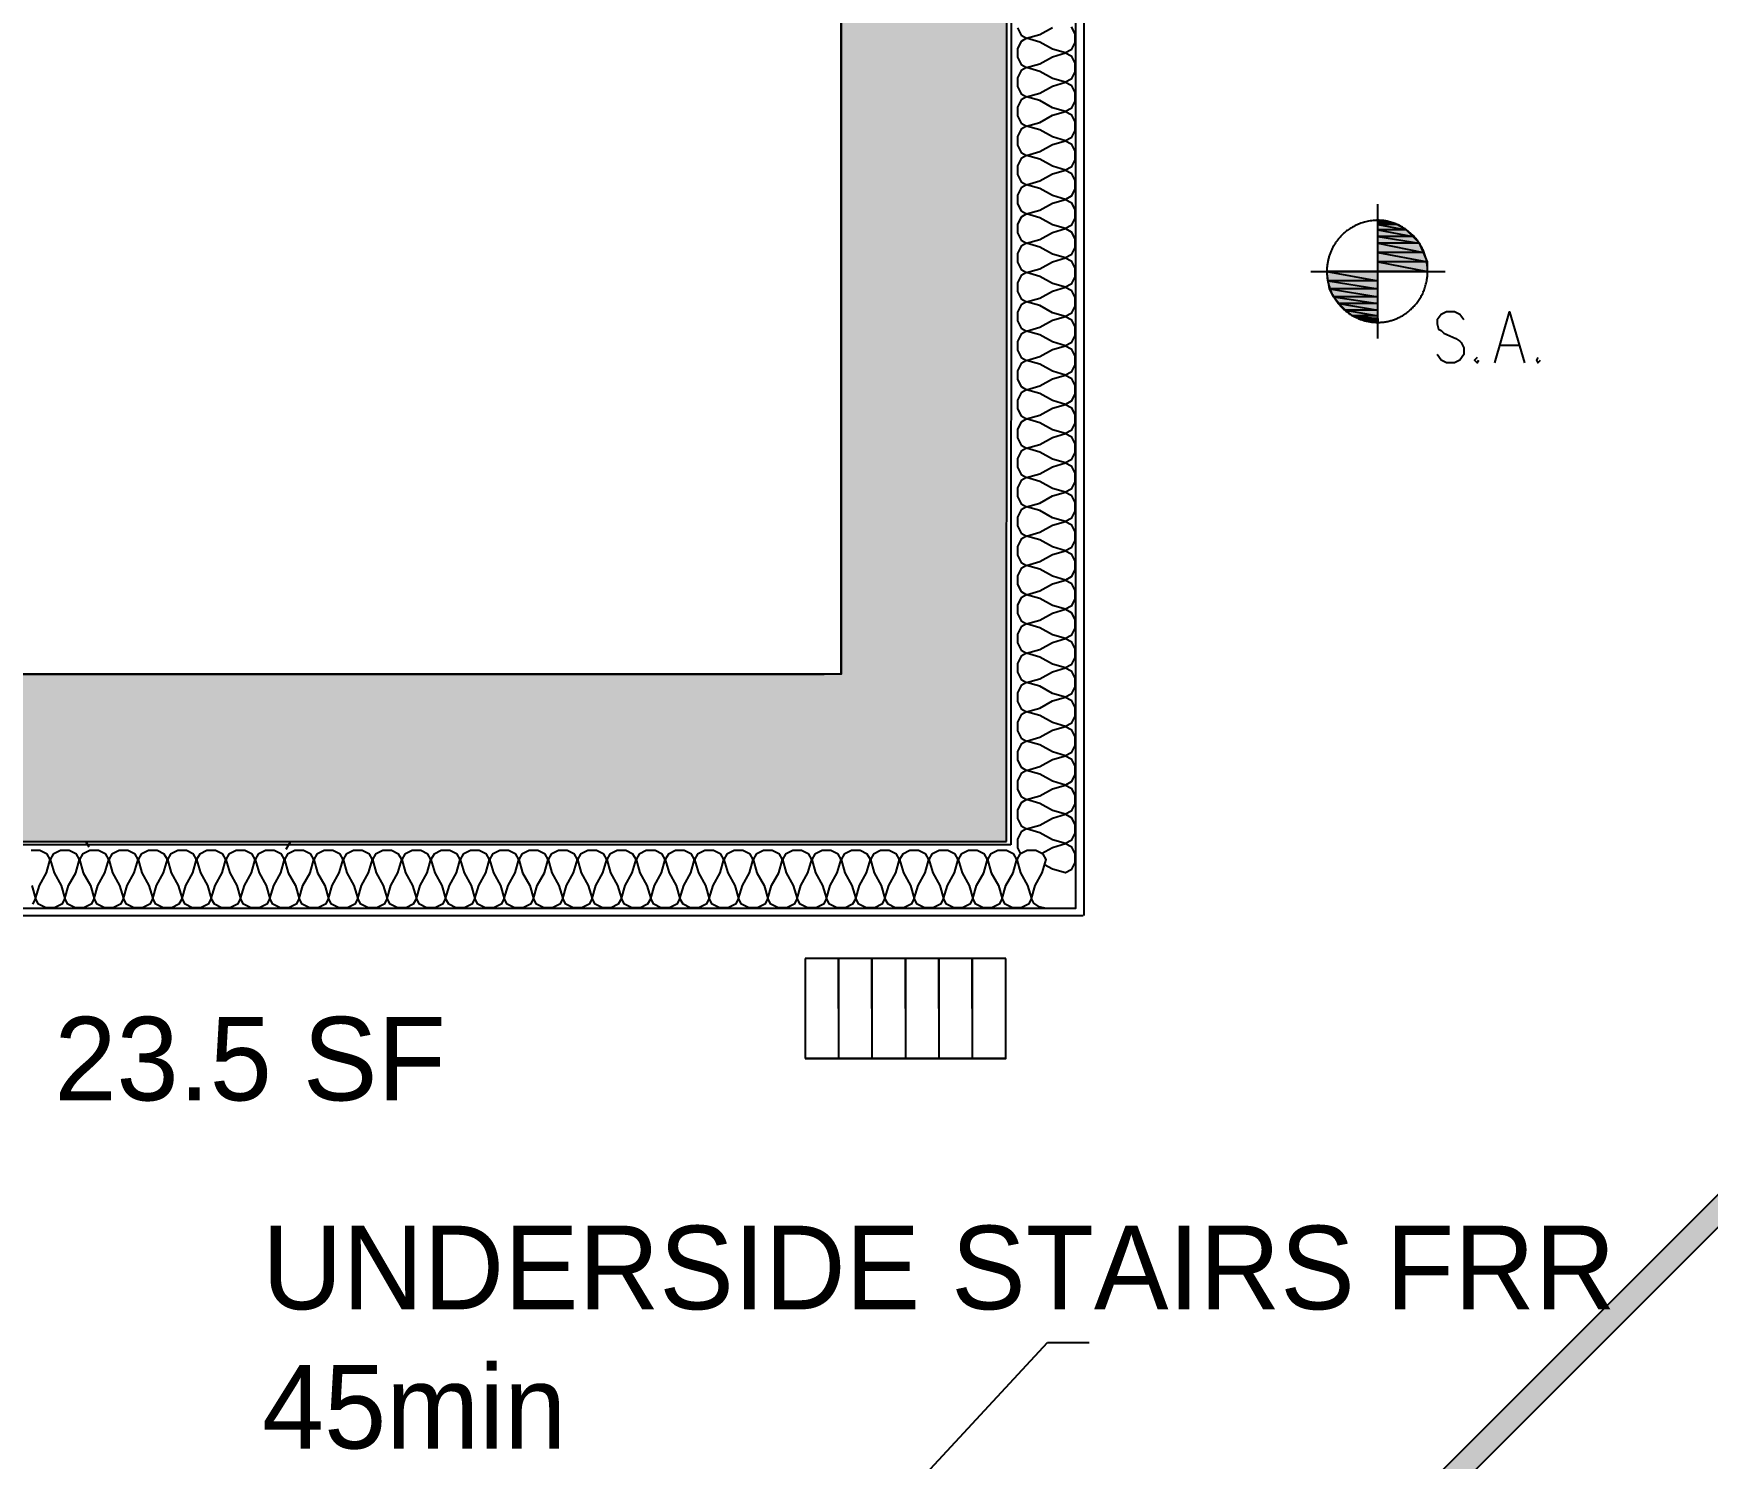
# Model space of a CAD drawing. Header units: inches. Extents: x 120 to 1121, y -124 to 610.
# Drawn here: x 377.3 to 477.5, y 256.1 to 341.4 of the extents above; entities that cross this region are included whole.
import ezdxf
from ezdxf import colors
from ezdxf.entities.mleader import LeaderData, LeaderLine
from ezdxf.math import Vec2, Vec3

# ---------------------------------------------------------------- set-up
doc = ezdxf.new("R2010")
doc.units = ezdxf.units.IN
doc.header["$LTSCALE"] = 0.5
doc.header["$MEASUREMENT"] = 0

msp = doc.modelspace()

# ---------------------------------------------------------------- hatches: boundary and pattern name
at = {"true_color": 0xf0f0f0}
h = msp.add_hatch(color=7, dxfattribs=at)
h.dxf.hatch_style = 1
h.paths.add_polyline_path([(435.60123, 399.26153), (425.64923, 399.26153), (425.64923, 303.00957), (186.05621, 303.00957), (186.05621, 522.32356), (425.64923, 522.32356), (425.64923, 399.26153), (435.60123, 399.26153), (435.66357, 522.32356), (441.17145, 522.32356), (441.17145, 532.3379), (176.04189, 532.3379), (176.04189, 303.00957), (145.92947, 303.00957), (145.92947, 194.85472), (304.47576, 194.85472), (304.47576, 154.79738), (452, 154.79738), (452, 164.81173), (314.49008, 164.81173), (314.49008, 201.86476), (314.49008, 205.11978), (238.63184, 205.11978), (238.63184, 292.99524), (435.54739, 292.99524)])
h.paths.add_polyline_path([(228.36679, 292.99524), (228.36679, 204.86908), (155.9438, 204.86908), (155.9438, 292.99524), (176.04189, 292.99524), (186.05621, 292.99524)], flags=16)
h = msp.add_hatch(color=7, dxfattribs=at)
h.dxf.hatch_style = 1
h.paths.add_polyline_path([(481.01446, 272.80775), (480.10461, 273.84525), (457.44475, 251.18539), (458.41842, 250.21171)])

# ---------------------------------------------------------------- linework, layer by layer
for p, q in [((425.64923, 303.00957), (425.64923, 522.32356)), ((435.91384, 522.32356), (435.79766, 292.79676)), ((440.17002, 365.90666), (440.17002, 288.56356)), ((187.80873, 303.00957), (424.64779, 303.00957)), ((238.63184, 292.99524), (435.54739, 292.99524)), ((435.79766, 292.79676), (238.88184, 292.79676)), ((380.65856, 292.64513), (380.45641, 292.99524)), ((392.69974, 292.99524), (392.41984, 292.51043)), ((435.5, 286), (423.5, 286)), ((423.5, 286), (423.5, 280)), ((435.5, 280), (435.5, 286))]:
    msp.add_line(p, q)
for points in [[(435.54739, 292.99524), (435.66357, 522.32356), (441.17145, 522.32356), (441.17145, 532.3379), (176.04189, 532.3379), (176.04189, 303.00957), (145.92947, 303.00957), (145.92947, 194.85472), (304.47576, 194.85472), (304.47576, 154.79738), (837.23848, 154.79738), (793.53377, 154.79738), (789.16966, 154.79738), (759.12666, 154.79738), (759.87772, 154.79738), (759.87772, 159.05348), (761.63024, 159.05348), (761.63024, 157.30096), (759.87772, 157.30096)], [(439.68417, 522.32431), (439.67002, 494.38868), (439.6693, 288.9895), (242.38686, 288.9895), (242.38686, 288.48878), (242.38686, 209.37553), (242.38686, 208.87481), (314.49008, 208.87481)], [(457.76841, 323.09522), (457.76841, 331.13522)], [(457.76841, 330.09001), (458.33121, 330.09001), (457.76841, 330.09001)], [(453.74841, 327.11522), (461.78841, 327.11522)], [(462.91401, 324.22081), (462.67281, 324.54241), (462.35121, 324.70321), (461.86881, 324.70321), (461.54721, 324.54241), (461.30601, 324.22081), (461.30601, 323.97961), (461.38641, 323.65801), (461.54721, 323.57761), (461.70801, 323.41681), (462.43161, 323.09521), (462.67281, 322.93441), (462.75321, 322.85401), (462.91401, 322.53241), (462.91401, 322.13041), (462.67281, 321.80881), (462.35121, 321.64801), (461.86881, 321.64801), (461.54721, 321.80881), (461.30601, 322.13041)], [(464.76324, 321.64801), (465.64764, 324.70321), (466.53205, 321.64801)], [(465.08484, 322.69321), (466.21044, 322.69321)], [(463.718, 321.96961), (463.55722, 321.8088), (463.718, 321.64801), (463.79841, 321.8088)], [(467.33603, 321.96961), (467.25562, 321.8088), (467.33603, 321.64801), (467.49681, 321.8088)], [(436.26876, 291.54966), (436.25454, 291.52832)], [(352.04384, 279.45664), (352.04384, 288.48878), (352.04384, 288.9895), (352.04384, 278.0813), (356.0496, 278.0813), (356.0496, 279.82628), (356.0496, 288.56356), (440.13859, 288.56356)], [(425.5, 283), (425.5, 286), (425.5, 280)], [(427.5, 283), (427.5, 286), (427.5, 280)], [(429.5, 283), (429.5, 286), (429.5, 280)], [(431.5, 283), (431.5, 286), (431.5, 280)], [(433.5, 283), (433.5, 286), (433.5, 280)], [(489.49064, 251.18539), (489.21648, 255.36821), (488.39869, 259.47947), (487.05128, 263.44881), (485.19729, 267.20832), (482.86845, 270.69367), (480.10461, 273.84525), (481.07828, 272.87157), (458.41842, 250.21171), (481.07828, 272.87157), (480.10461, 273.84525), (457.44475, 251.18539), (480.10461, 273.84525)]]:
    msp.add_lwpolyline(points)
for points in [[(186.05621, 303.00957), (186.05621, 522.32356), (425.64923, 522.32356), (425.64923, 303.00957)], [(458.33121, 330.09001), (457.76841, 330.09001), (458.89401, 329.9292)], [(457.76841, 330.09001), (458.89401, 329.9292), (457.76841, 329.9292)], [(458.89401, 329.9292), (457.76841, 329.9292), (459.45681, 329.60761)], [(457.76841, 329.9292), (459.45681, 329.60761), (457.76841, 329.60761)], [(459.45681, 329.60761), (457.76841, 329.60761), (459.85883, 329.2056)], [(457.76841, 329.60761), (459.85883, 329.2056), (457.76841, 329.2056)], [(459.85883, 329.2056), (457.76841, 329.2056), (460.26079, 328.80361)], [(457.76841, 329.2056), (460.26079, 328.80361), (457.76841, 328.80361)], [(460.26079, 328.80361), (457.76841, 328.80361), (460.50205, 328.24081)], [(457.76841, 328.80361), (460.50205, 328.24081), (457.76841, 328.24081)], [(460.50205, 328.24081), (457.76841, 328.24081), (460.74324, 327.67801)], [(457.76841, 328.24081), (460.74324, 327.67801), (457.76841, 327.67801)], [(460.74324, 327.67801), (457.76841, 327.67801), (460.74324, 327.11522)], [(457.76841, 327.67801), (460.74324, 327.11522), (457.76841, 327.11522)], [(457.76841, 327.11522), (454.71324, 327.11522), (457.76841, 326.5524)], [(454.71324, 327.11522), (457.76841, 326.5524), (454.79359, 326.5524)], [(457.76841, 326.5524), (454.79359, 326.5524), (457.76841, 326.07001)], [(454.79359, 326.5524), (457.76841, 326.07001), (454.87401, 326.07001)], [(457.76841, 326.07001), (454.87401, 326.07001), (457.76841, 325.58761)], [(454.87401, 326.07001), (457.76841, 325.58761), (455.1152, 325.58761)], [(457.76841, 325.58761), (455.1152, 325.58761), (457.76841, 325.1856)], [(455.1152, 325.58761), (457.76841, 325.1856), (455.43681, 325.1856)], [(457.76841, 325.1856), (455.43681, 325.1856), (457.76841, 324.78361)], [(455.43681, 325.1856), (457.76841, 324.78361), (455.83883, 324.78361)], [(457.76841, 324.78361), (455.83883, 324.78361), (457.76841, 324.46202)], [(455.83883, 324.78361), (457.76841, 324.46202), (456.24079, 324.46202)], [(457.76841, 324.46202), (456.24079, 324.46202), (457.76841, 324.30121)], [(456.24079, 324.46202), (457.76841, 324.30121), (456.72324, 324.30121)], [(456.72324, 324.30121), (457.20562, 324.14041), (457.76841, 324.14041)], [(456.72324, 324.30121), (457.76841, 324.30121), (457.76841, 324.14041)], [(457.20562, 324.14041), (457.76841, 324.14041), (457.76841, 324.06001)], [(423.5, 280), (435.5, 280), (435.5, 280), (423.5, 280)]]:
    msp.add_lwpolyline(points, close=True)
at = {"color": 254, "true_color": 0xdcdcdc}
for points in [[(439.40973, 341.75805), (439.63499, 341.32343), (439.63499, 340.80469), (439.40973, 340.37006), (439.08512, 340.1878), (438.30091, 340.41499), (437.53266, 340.83689), (436.74844, 341.06406), (436.42386, 340.8818), (436.1986, 340.44717), (436.1986, 339.92843), (436.42386, 339.49381), (436.74844, 339.31155), (437.53266, 339.53872), (438.30091, 339.96062), (439.08512, 340.1878), (439.40973, 340.00555), (439.63499, 339.57093), (439.63499, 339.05218), (439.40973, 338.61756), (439.08512, 338.43529), (438.30091, 338.66247), (437.53266, 339.08437), (436.74844, 339.31155), (436.42386, 339.12929), (436.1986, 338.69466), (436.1986, 338.17592), (436.42386, 337.74131), (436.74844, 337.55904), (437.53266, 337.78621), (438.30091, 338.20812), (439.08512, 338.43529), (439.40973, 338.25304), (439.63499, 337.81841), (439.63499, 337.29967), (439.40973, 336.86504), (439.08512, 336.68278), (438.30091, 336.90997), (437.53266, 337.33187), (436.74844, 337.55904), (436.42386, 337.37677), (436.1986, 336.94215), (436.1986, 336.42341), (436.42386, 335.9888), (436.74844, 335.80653), (437.53266, 336.03371), (438.30091, 336.45561), (439.08512, 336.68278), (439.40973, 336.50053), (439.63499, 336.0659), (439.63499, 335.54716), (439.40973, 335.11253), (439.08512, 334.93027), (438.30091, 335.15746), (437.53266, 335.57936), (436.74844, 335.80653), (436.42386, 335.62427), (436.1986, 335.18965), (436.1986, 334.6709), (436.42386, 334.23629), (436.74844, 334.05403), (437.53266, 334.28119), (438.30091, 334.70309), (439.08512, 334.93027), (439.40973, 334.74802), (439.63499, 334.3134), (439.63499, 333.79465), (439.40973, 333.36003), (439.08512, 333.17776), (438.30091, 333.40495), (437.53266, 333.82685), (436.74844, 334.05403), (436.42386, 333.87176), (436.1986, 333.43713), (436.1986, 332.91839), (436.42386, 332.48378), (436.74844, 332.30151), (437.53266, 332.52869), (438.30091, 332.95059), (439.08512, 333.17776), (439.40973, 332.99551), (439.63499, 332.56089), (439.63499, 332.04214), (439.40973, 331.60752), (439.08512, 331.42525), (438.30091, 331.65244), (437.53266, 332.07434), (436.74844, 332.30151), (436.42386, 332.11925), (436.1986, 331.68462), (436.1986, 331.16589), (436.42386, 330.73127), (436.74844, 330.54901), (437.53266, 330.77618), (438.30091, 331.19808), (439.08512, 331.42525), (439.40973, 331.24301), (439.63499, 330.80837), (439.63499, 330.28964), (439.40973, 329.85501), (439.08512, 329.67275), (438.30091, 329.89993), (437.53266, 330.32183), (436.74844, 330.54901), (436.42386, 330.36674), (436.1986, 329.93212), (436.1986, 329.41339), (436.42386, 328.97876), (436.74844, 328.7965), (437.53266, 329.02367), (438.30091, 329.44557), (439.08512, 329.67275), (439.40973, 329.49049), (439.63499, 329.05587), (439.63499, 328.53712), (439.40973, 328.1025), (439.08512, 327.92023), (438.30091, 328.14742), (437.53266, 328.56933), (436.74844, 328.7965), (436.42386, 328.61423), (436.1986, 328.17961), (436.1986, 327.66087), (436.42386, 327.22625), (436.74844, 327.04398), (437.53266, 327.27116), (438.30091, 327.69306), (439.08512, 327.92023), (439.40973, 327.73798), (439.63499, 327.30336), (439.63499, 326.78461), (439.40973, 326.34999), (439.08512, 326.16773), (438.30091, 326.39491), (437.53266, 326.81681), (436.74844, 327.04398), (436.42386, 326.86173), (436.1986, 326.42709), (436.1986, 325.90837), (436.42386, 325.47374), (436.74844, 325.29148), (437.53266, 325.51865), (438.30091, 325.94055), (439.08512, 326.16773), (439.40973, 325.98548), (439.63499, 325.55085), (439.63499, 325.03211), (439.40973, 324.59748), (439.08512, 324.41522), (438.30091, 324.6424), (437.53266, 325.0643), (436.74844, 325.29148), (436.42386, 325.10921), (436.1986, 324.67459), (436.1986, 324.15586), (436.42386, 323.72124), (436.74844, 323.53897), (437.53266, 323.76614), (438.30091, 324.18805), (439.08512, 324.41522), (439.40973, 324.23296), (439.63499, 323.79834), (439.63499, 323.27959), (439.40973, 322.84497), (439.08512, 322.66272), (438.30091, 322.88989), (437.53266, 323.3118), (436.74844, 323.53897), (436.42386, 323.3567), (436.1986, 322.92208), (436.1986, 322.40335), (436.42386, 321.96872), (436.74844, 321.78645), (437.53266, 322.01363), (438.30091, 322.43553), (439.08512, 322.66272), (439.40973, 322.48045), (439.63499, 322.04583), (439.63499, 321.52709), (439.40973, 321.09246), (439.08512, 320.91021), (438.30091, 321.13739), (437.53266, 321.55929), (436.74844, 321.78645), (436.42386, 321.6042), (436.1986, 321.16957), (436.1986, 320.65084), (436.42386, 320.21621), (436.74844, 320.03395), (437.53266, 320.26112), (438.30091, 320.68302), (439.08512, 320.91021), (439.40973, 320.72795), (439.63499, 320.29333), (439.63499, 319.77458), (439.40973, 319.33996), (439.08512, 319.1577), (438.30091, 319.38487), (437.53266, 319.80677), (436.74844, 320.03395), (436.42386, 319.85168), (436.1986, 319.41706), (436.1986, 318.89833), (436.42386, 318.46371), (436.74844, 318.28144), (437.53266, 318.50861), (438.30091, 318.93052), (439.08512, 319.1577), (439.40973, 318.97544), (439.63499, 318.54081), (439.63499, 318.02207), (439.40973, 317.58744), (439.08512, 317.40519), (438.30091, 317.63237), (437.53266, 318.05427), (436.74844, 318.28144), (436.42386, 318.09917), (436.1986, 317.66455), (436.1986, 317.14582), (436.42386, 316.71119), (436.74844, 316.52893), (437.53266, 316.75611), (438.30091, 317.17801), (439.08512, 317.40519), (439.40973, 317.22293), (439.63499, 316.7883), (439.63499, 316.26956), (439.40973, 315.83493), (439.08512, 315.65269), (438.30091, 315.87986), (437.53266, 316.30176), (436.74844, 316.52893), (436.42386, 316.34667), (436.1986, 315.91205), (436.1986, 315.39331), (436.42386, 314.95869), (436.74844, 314.77642), (437.53266, 315.00359), (438.30091, 315.42549), (439.08512, 315.65269), (439.40973, 315.47042), (439.63499, 315.0358), (439.63499, 314.51705), (439.40973, 314.08243), (439.08512, 313.90017), (438.30091, 314.12734), (437.53266, 314.54925), (436.74844, 314.77642), (436.42386, 314.59416), (436.1986, 314.15953), (436.1986, 313.6408), (436.42386, 313.20618), (436.74844, 313.02391), (437.53266, 313.25109), (438.30091, 313.67299), (439.08512, 313.90017), (439.40973, 313.71791), (439.63499, 313.28328), (439.63499, 312.76454), (439.40973, 312.32991), (439.08512, 312.14766), (438.30091, 312.37484), (437.53266, 312.79674), (436.74844, 313.02391), (436.42386, 312.84165), (436.1986, 312.40704), (436.1986, 311.88829), (436.42386, 311.45367), (436.74844, 311.27141), (437.53266, 311.49858), (438.30091, 311.92048), (439.08512, 312.14766), (439.40973, 311.9654), (439.63499, 311.53077), (439.63499, 311.01203), (439.40973, 310.57741), (439.08512, 310.39516), (438.30091, 310.62233), (437.53266, 311.04423), (436.74844, 311.27141), (436.42386, 311.08914), (436.1986, 310.65453), (436.1986, 310.13579), (436.42386, 309.70116), (436.74844, 309.51889), (437.53266, 309.74606), (438.30091, 310.16797), (439.08512, 310.39516), (439.40973, 310.21289), (439.63499, 309.77827), (439.63499, 309.25952), (439.40973, 308.8249), (439.08512, 308.64265), (438.30091, 308.86982), (437.53266, 309.29173), (436.74844, 309.51889), (436.42386, 309.33663), (436.1986, 308.90202), (436.1986, 308.38327), (436.42386, 307.94865), (436.74844, 307.76638), (437.53266, 307.99356), (438.30091, 308.41546), (439.08512, 308.64265), (439.40973, 308.46038), (439.63499, 308.02576), (439.63499, 307.50701), (439.40973, 307.07239), (439.08512, 306.89013), (438.30091, 307.11731), (437.53266, 307.53921), (436.74844, 307.76638), (436.42386, 307.58412), (436.1986, 307.14951), (436.1986, 306.63077), (436.42386, 306.19614), (436.74844, 306.01388), (437.53266, 306.24105), (438.30091, 306.66295), (439.08512, 306.89013), (439.40973, 306.70788), (439.63499, 306.27325), (439.63499, 305.75451), (439.40973, 305.31988), (439.08512, 305.13763), (438.30091, 305.3648), (437.53266, 305.7867), (436.74844, 306.01388), (436.42386, 305.83161), (436.1986, 305.397), (436.1986, 304.87826), (436.42386, 304.44363), (436.74844, 304.26137), (437.53266, 304.48854), (438.30091, 304.91045), (439.08512, 305.13763), (439.40973, 304.95536), (439.63499, 304.52074), (439.63499, 304.00199), (439.40973, 303.56737), (439.08512, 303.38512), (438.30091, 303.61229), (437.53266, 304.0342), (436.74844, 304.26137), (436.42386, 304.0791), (436.1986, 303.64449), (436.1986, 303.12574), (436.42386, 302.69112), (436.74844, 302.50885), (437.53266, 302.73603), (438.30091, 303.15793), (439.08512, 303.38512), (439.40973, 303.20285), (439.63499, 302.76823), (439.63499, 302.24949), (439.40973, 301.81486), (439.08512, 301.63261), (438.30091, 301.85978), (437.53266, 302.28168), (436.74844, 302.50885), (436.42386, 302.3266), (436.1986, 301.89198), (436.1986, 301.37324), (436.42386, 300.93861), (436.74844, 300.75635), (437.53266, 300.98352), (438.30091, 301.40542), (439.08512, 301.63261), (439.40973, 301.45035), (439.63499, 301.01572), (439.63499, 300.49698), (439.40973, 300.06235), (439.08512, 299.8801), (438.30091, 300.10727), (437.53266, 300.52917), (436.74844, 300.75635), (436.42386, 300.57408), (436.1986, 300.13948), (436.1986, 299.62073), (436.42386, 299.18611), (436.74844, 299.00384), (437.53266, 299.23102), (438.30091, 299.65292), (439.08512, 299.8801), (439.40973, 299.69783), (439.63499, 299.26321), (439.63499, 298.74446), (439.40973, 298.30984), (439.08512, 298.12759), (438.30091, 298.35477), (437.53266, 298.77667), (436.74844, 299.00384), (436.42386, 298.82157), (436.1986, 298.38696), (436.1986, 297.86821), (436.42386, 297.43359), (436.74844, 297.25133), (437.53266, 297.47852), (438.30091, 297.9004), (439.08512, 298.12759), (439.40973, 297.94533), (439.63499, 297.5107), (439.63499, 296.99196), (439.40973, 296.55733), (439.08512, 296.37509), (438.30091, 296.60226), (437.53266, 297.02416), (436.74844, 297.25133), (436.42386, 297.06907), (436.1986, 296.63445), (436.1986, 296.11571), (436.42386, 295.68109), (436.74844, 295.49882), (437.53266, 295.72601), (438.30091, 296.14789), (439.08512, 296.37509), (439.40973, 296.19282), (439.63499, 295.7582), (439.63499, 295.23945), (439.40973, 294.80483), (439.08512, 294.62257), (438.30091, 294.84974), (437.53266, 295.27165), (436.74844, 295.49882), (436.42386, 295.31657), (436.1986, 294.88195), (436.1986, 294.3632), (436.42386, 293.92858), (436.74844, 293.74631), (437.53266, 293.97349), (438.30091, 294.39539), (439.08512, 294.62257), (439.40973, 294.44031), (439.63499, 294.00568), (439.63499, 293.48694), (439.40973, 293.05231), (439.08512, 292.87006), (438.30091, 293.09724), (437.53266, 293.51914), (436.74844, 293.74631), (436.42386, 293.56405), (436.1986, 293.12943), (436.1986, 292.61069), (436.38344, 292.25406)], [(436.1986, 341.68093), (436.42386, 341.24632), (436.74844, 341.06406), (437.53266, 341.29124), (438.30091, 341.71314)], [(437.64375, 292.28199), (438.30091, 292.64288), (439.08512, 292.87006), (439.40973, 292.6878), (439.63499, 292.25317), (439.63499, 291.73443), (439.40973, 291.29981), (439.08512, 291.11756), (438.30091, 291.34473), (437.82815, 291.60436)], [(437.9168, 288.9895), (437.50602, 289.07975), (437.17592, 289.29983), (437.04053, 289.57368), (437.26772, 290.35789), (437.6896, 291.12613), (437.9168, 291.91035), (437.73453, 292.23494), (437.29991, 292.46021), (436.78116, 292.46021), (436.34655, 292.23494), (436.16428, 291.91035), (436.39145, 291.12613), (436.81336, 290.35789), (437.04053, 289.57368), (436.85828, 289.24908), (436.42366, 289.02381), (435.90491, 289.02381), (435.47029, 289.24908), (435.28802, 289.57368), (435.5152, 290.35789), (435.93711, 291.12613), (436.16428, 291.91035), (435.98202, 292.23494), (435.54739, 292.46021), (435.02865, 292.46021), (434.59404, 292.23494), (434.41177, 291.91035), (434.63895, 291.12613), (435.06085, 290.35789), (435.28802, 289.57368), (435.10577, 289.24908), (434.67114, 289.02381), (434.1524, 289.02381), (433.71777, 289.24908), (433.53552, 289.57368), (433.7627, 290.35789), (434.1846, 291.12613), (434.41177, 291.91035), (434.22951, 292.23494), (433.79488, 292.46021), (433.27614, 292.46021), (432.84153, 292.23494), (432.65927, 291.91035), (432.88644, 291.12613), (433.30834, 290.35789), (433.53552, 289.57368), (433.35326, 289.24908), (432.91864, 289.02381), (432.39989, 289.02381), (431.96527, 289.24908), (431.783, 289.57368), (432.01019, 290.35789), (432.43209, 291.12613), (432.65927, 291.91035), (432.477, 292.23494), (432.04238, 292.46021), (431.52363, 292.46021), (431.08902, 292.23494), (430.90676, 291.91035), (431.13392, 291.12613), (431.55583, 290.35789), (431.783, 289.57368), (431.60075, 289.24908), (431.16613, 289.02381), (430.64738, 289.02381), (430.21276, 289.24908), (430.03049, 289.57368), (430.25768, 290.35789), (430.67959, 291.12613), (430.90676, 291.91035), (430.72449, 292.23494), (430.28987, 292.46021), (429.77112, 292.46021), (429.33651, 292.23494), (429.15424, 291.91035), (429.38142, 291.12613), (429.80332, 290.35789), (430.03049, 289.57368), (429.84824, 289.24908), (429.41362, 289.02381), (428.89488, 289.02381), (428.46025, 289.24908), (428.27799, 289.57368), (428.50517, 290.35789), (428.92707, 291.12613), (429.15424, 291.91035), (428.97198, 292.23494), (428.53736, 292.46021), (428.01861, 292.46021), (427.584, 292.23494), (427.40174, 291.91035), (427.62891, 291.12613), (428.05081, 290.35789), (428.27799, 289.57368), (428.09574, 289.24908), (427.66111, 289.02381), (427.14237, 289.02381), (426.70774, 289.24908), (426.52548, 289.57368), (426.75266, 290.35789), (427.17456, 291.12613), (427.40174, 291.91035), (427.21947, 292.23494), (426.78485, 292.46021), (426.2661, 292.46021), (425.83149, 292.23494), (425.64923, 291.91035), (425.8764, 291.12613), (426.29831, 290.35789), (426.52548, 289.57368), (426.34322, 289.24908), (425.9086, 289.02381), (425.38985, 289.02381), (424.95523, 289.24908), (424.77296, 289.57368), (425.00016, 290.35789), (425.42206, 291.12613), (425.64923, 291.91035), (425.46696, 292.23494), (425.03234, 292.46021), (424.5136, 292.46021), (424.07898, 292.23494), (423.89672, 291.91035), (424.12389, 291.12613), (424.54579, 290.35789), (424.77296, 289.57368), (424.59072, 289.24908), (424.15609, 289.02381), (423.63735, 289.02381), (423.20272, 289.24908), (423.02046, 289.57368), (423.24764, 290.35789), (423.66954, 291.12613), (423.89672, 291.91035), (423.71446, 292.23494), (423.27983, 292.46021), (422.7611, 292.46021), (422.32648, 292.23494), (422.14421, 291.91035), (422.37138, 291.12613), (422.79328, 290.35789), (423.02046, 289.57368), (422.83821, 289.24908), (422.40358, 289.02381), (421.88484, 289.02381), (421.45021, 289.24908), (421.26795, 289.57368), (421.49513, 290.35789), (421.91704, 291.12613), (422.14421, 291.91035), (421.96194, 292.23494), (421.52732, 292.46021), (421.00859, 292.46021), (420.57397, 292.23494), (420.3917, 291.91035), (420.61888, 291.12613), (421.04078, 290.35789), (421.26795, 289.57368), (421.08569, 289.24908), (420.65107, 289.02381), (420.13232, 289.02381), (419.6977, 289.24908), (419.51545, 289.57368), (419.74263, 290.35789), (420.16453, 291.12613), (420.3917, 291.91035), (420.20944, 292.23494), (419.77481, 292.46021), (419.25608, 292.46021), (418.82145, 292.23494), (418.6392, 291.91035), (418.86636, 291.12613), (419.28826, 290.35789), (419.51545, 289.57368), (419.33319, 289.24908), (418.89856, 289.02381), (418.37982, 289.02381), (417.9452, 289.24908), (417.76295, 289.57368), (417.99012, 290.35789), (418.41202, 291.12613), (418.6392, 291.91035), (418.45693, 292.23494), (418.02231, 292.46021), (417.50357, 292.46021), (417.06895, 292.23494), (416.88668, 291.91035), (417.11385, 291.12613), (417.53576, 290.35789), (417.76295, 289.57368), (417.58068, 289.24908), (417.14606, 289.02381), (416.62731, 289.02381), (416.19269, 289.24908), (416.01043, 289.57368), (416.2376, 290.35789), (416.65951, 291.12613), (416.88668, 291.91035), (416.70441, 292.23494), (416.26979, 292.46021), (415.75106, 292.46021), (415.31644, 292.23494), (415.13417, 291.91035), (415.36135, 291.12613), (415.78325, 290.35789), (416.01043, 289.57368), (415.82817, 289.24908), (415.39354, 289.02381), (414.8748, 289.02381), (414.44017, 289.24908), (414.25792, 289.57368), (414.4851, 290.35789), (414.907, 291.12613), (415.13417, 291.91035), (414.95191, 292.23494), (414.51728, 292.46021), (413.99856, 292.46021), (413.56392, 292.23494), (413.38167, 291.91035), (413.60884, 291.12613), (414.03074, 290.35789), (414.25792, 289.57368), (414.07566, 289.24908), (413.64104, 289.02381), (413.12229, 289.02381), (412.68767, 289.24908), (412.50542, 289.57368), (412.73259, 290.35789), (413.15449, 291.12613), (413.38167, 291.91035), (413.1994, 292.23494), (412.76479, 292.46021), (412.24604, 292.46021), (411.81142, 292.23494), (411.62915, 291.91035), (411.85632, 291.12613), (412.27823, 290.35789), (412.50542, 289.57368), (412.32315, 289.24908), (411.88853, 289.02381), (411.36978, 289.02381), (410.93516, 289.24908), (410.7529, 289.57368), (410.98008, 290.35789), (411.40198, 291.12613), (411.62915, 291.91035), (411.44689, 292.23494), (411.01228, 292.46021), (410.49353, 292.46021), (410.05891, 292.23494), (409.87664, 291.91035), (410.10382, 291.12613), (410.52572, 290.35789), (410.7529, 289.57368), (410.57064, 289.24908), (410.13601, 289.02381), (409.61728, 289.02381), (409.18264, 289.24908), (409.0004, 289.57368), (409.22757, 290.35789), (409.64947, 291.12613), (409.87664, 291.91035), (409.69438, 292.23494), (409.25977, 292.46021), (408.74103, 292.46021), (408.3064, 292.23494), (408.12414, 291.91035), (408.35131, 291.12613), (408.77321, 290.35789), (409.0004, 289.57368), (408.81813, 289.24908), (408.38351, 289.02381), (407.86476, 289.02381), (407.43014, 289.24908), (407.24789, 289.57368), (407.47506, 290.35789), (407.89696, 291.12613), (408.12414, 291.91035), (407.94187, 292.23494), (407.50726, 292.46021), (406.98852, 292.46021), (406.55389, 292.23494), (406.37163, 291.91035), (406.5988, 291.12613), (407.0207, 290.35789), (407.24789, 289.57368), (407.06562, 289.24908), (406.631, 289.02381), (406.11225, 289.02381), (405.67763, 289.24908), (405.49538, 289.57368), (405.72256, 290.35789), (406.14446, 291.12613), (406.37163, 291.91035), (406.18936, 292.23494), (405.75475, 292.46021), (405.236, 292.46021), (404.80138, 292.23494), (404.61912, 291.91035), (404.84629, 291.12613), (405.26819, 290.35789), (405.49538, 289.57368), (405.31312, 289.24908), (404.87849, 289.02381), (404.35975, 289.02381), (403.92512, 289.24908), (403.74287, 289.57368), (403.97004, 290.35789), (404.39194, 291.12613), (404.61912, 291.91035), (404.43685, 292.23494), (404.00224, 292.46021), (403.4835, 292.46021), (403.04888, 292.23494), (402.86661, 291.91035), (403.09378, 291.12613), (403.51568, 290.35789), (403.74287, 289.57368), (403.56061, 289.24908), (403.12598, 289.02381), (402.60724, 289.02381), (402.17261, 289.24908), (401.99036, 289.57368), (402.21753, 290.35789), (402.63944, 291.12613), (402.86661, 291.91035), (402.68434, 292.23494), (402.24973, 292.46021), (401.73099, 292.46021), (401.29636, 292.23494), (401.1141, 291.91035), (401.34128, 291.12613), (401.76318, 290.35789), (401.99036, 289.57368), (401.80809, 289.24908), (401.37347, 289.02381), (400.85472, 289.02381), (400.4201, 289.24908), (400.23785, 289.57368), (400.46503, 290.35789), (400.88693, 291.12613), (401.1141, 291.91035), (400.93184, 292.23494), (400.49722, 292.46021), (399.97848, 292.46021), (399.54385, 292.23494), (399.36159, 291.91035), (399.58878, 291.12613), (400.01066, 290.35789), (400.23785, 289.57368), (400.05559, 289.24908), (399.62096, 289.02381), (399.10222, 289.02381), (398.6676, 289.24908), (398.48534, 289.57368), (398.71251, 290.35789), (399.13441, 291.12613), (399.36159, 291.91035), (399.17933, 292.23494), (398.74472, 292.46021), (398.22597, 292.46021), (397.79135, 292.23494), (397.60908, 291.91035), (397.83627, 291.12613), (398.25816, 290.35789), (398.48534, 289.57368), (398.30308, 289.24908), (397.86845, 289.02381), (397.34971, 289.02381), (396.91508, 289.24908), (396.73283, 289.57368), (396.96, 290.35789), (397.38191, 291.12613), (397.60908, 291.91035), (397.42683, 292.23494), (396.99221, 292.46021), (396.47346, 292.46021), (396.03882, 292.23494), (395.85658, 291.91035), (396.08375, 291.12613), (396.50565, 290.35789), (396.73283, 289.57368), (396.55056, 289.24908), (396.11594, 289.02381), (395.5972, 289.02381), (395.16257, 289.24908), (394.98031, 289.57368), (395.2075, 290.35789), (395.6294, 291.12613), (395.85658, 291.91035), (395.67432, 292.23494), (395.23969, 292.46021), (394.72096, 292.46021), (394.28632, 292.23494), (394.10407, 291.91035), (394.33125, 291.12613), (394.75315, 290.35789), (394.98031, 289.57368), (394.79805, 289.24908), (394.36342, 289.02381), (393.84471, 289.02381), (393.41008, 289.24908), (393.22782, 289.57368), (393.45497, 290.35789), (393.87688, 291.12613), (394.10407, 291.91035), (393.9218, 292.23494), (393.48717, 292.46021), (392.96843, 292.46021), (392.5338, 292.23494), (392.35157, 291.91035), (392.57872, 291.12613), (393.00063, 290.35789), (393.22782, 289.57368), (393.04555, 289.24908), (392.61093, 289.02381), (392.09218, 289.02381), (391.65756, 289.24908), (391.47529, 289.57368), (391.70248, 290.35789), (392.12438, 291.12613), (392.35157, 291.91035), (392.1693, 292.23494), (391.73468, 292.46021), (391.21593, 292.46021), (390.78131, 292.23494), (390.59904, 291.91035), (390.82623, 291.12613), (391.24813, 290.35789), (391.47529, 289.57368), (391.29303, 289.24908), (390.85843, 289.02381), (390.33968, 289.02381), (389.90506, 289.24908), (389.7228, 289.57368), (389.94995, 290.35789), (390.37185, 291.12613), (390.59904, 291.91035), (390.41678, 292.23494), (389.98216, 292.46021), (389.46341, 292.46021), (389.02879, 292.23494), (388.84655, 291.91035), (389.07371, 291.12613), (389.49561, 290.35789), (389.7228, 289.57368), (389.54053, 289.24908), (389.10591, 289.02381), (388.58716, 289.02381), (388.15254, 289.24908), (387.97027, 289.57368), (388.19746, 290.35789), (388.61936, 291.12613), (388.84655, 291.91035), (388.66428, 292.23494), (388.22966, 292.46021), (387.71091, 292.46021), (387.27629, 292.23494), (387.09402, 291.91035), (387.32121, 291.12613), (387.74312, 290.35789), (387.97027, 289.57368), (387.788, 289.24908), (387.35341, 289.02381), (386.83466, 289.02381), (386.40004, 289.24908), (386.21777, 289.57368), (386.44494, 290.35789), (386.86684, 291.12613), (387.09402, 291.91035), (386.91176, 292.23494), (386.47713, 292.46021), (385.9584, 292.46021), (385.52376, 292.23494), (385.34153, 291.91035), (385.56869, 291.12613), (385.99059, 290.35789), (386.21777, 289.57368), (386.03552, 289.24908), (385.60088, 289.02381), (385.08215, 289.02381), (384.64752, 289.24908), (384.46526, 289.57368), (384.69244, 290.35789), (385.11434, 291.12613), (385.34153, 291.91035), (385.15927, 292.23494), (384.72464, 292.46021), (384.2059, 292.46021), (383.77128, 292.23494), (383.58901, 291.91035), (383.81619, 291.12613), (384.23809, 290.35789), (384.46526, 289.57368), (384.28299, 289.24908), (383.8484, 289.02381), (383.32965, 289.02381), (382.89503, 289.24908), (382.71276, 289.57368), (382.93992, 290.35789), (383.36182, 291.12613), (383.58901, 291.91035), (383.40674, 292.23494), (382.97212, 292.46021), (382.45337, 292.46021), (382.01875, 292.23494), (381.83651, 291.91035), (382.06367, 291.12613), (382.48557, 290.35789), (382.71276, 289.57368), (382.53049, 289.24908), (382.09587, 289.02381), (381.57712, 289.02381), (381.1425, 289.24908), (380.96024, 289.57368), (381.18743, 290.35789), (381.60933, 291.12613), (381.83651, 291.91035), (381.65424, 292.23494), (381.21962, 292.46021), (380.70088, 292.46021), (380.26625, 292.23494), (380.08399, 291.91035), (380.31118, 291.12613), (380.73308, 290.35789), (380.96024, 289.57368), (380.77797, 289.24908), (380.34337, 289.02381), (379.82463, 289.02381), (379.39, 289.24908), (379.20774, 289.57368), (379.43493, 290.35789), (379.8568, 291.12613), (380.08399, 291.91035), (379.90172, 292.23494), (379.4671, 292.46021), (378.94835, 292.46021), (378.51373, 292.23494), (378.33149, 291.91035), (378.55865, 291.12613), (378.98056, 290.35789), (379.20774, 289.57368), (379.02548, 289.24908), (378.59085, 289.02381), (378.07211, 289.02381), (377.63748, 289.24908), (377.45522, 289.57368), (377.6824, 290.35789), (378.10431, 291.12613), (378.33149, 291.91035), (378.14923, 292.23494), (377.7146, 292.46021), (377.19586, 292.46021)], [(377.22806, 290.35789), (377.45522, 289.57368), (377.27296, 289.24908)]]:
    msp.add_lwpolyline(points, dxfattribs=at)
msp.add_rational_spline([(457.76844, 324.06002), (459.37644, 324.06002), (460.74324, 325.42682), (460.74324, 327.11522), (460.74324, 328.80362), (459.37644, 330.17042), (457.76844, 330.17042), (456.6503, 330.17091), (455.68181, 329.61213), (455.1226, 328.64389), (454.56339, 327.67564), (454.56339, 326.55751), (455.1226, 325.58926), (455.68181, 324.62101), (456.6503, 324.06223), (457.76844, 324.06273)], [1, 1, 1, 1, 1, 1, 1, 0.910634261209, 0.910634261209, 1, 0.910634261209, 0.910634261209, 1, 0.910634261209, 0.910634261209, 1], degree=3, knots=[0, 0, 0, 0, 1, 1, 1, 2, 2, 2, 3.047493561, 3.047493561, 3.047493561, 4.094987122, 4.094987122, 4.094987122, 5.142480683, 5.142480683, 5.142480683, 5.142480683])
at = {"transparency": 33554559}
for points in [[(458.33121, 330.09001), (457.76841, 330.09001), (458.89401, 329.9292)], [(457.76841, 330.09001), (458.89401, 329.9292), (457.76841, 329.9292)], [(458.89401, 329.9292), (457.76841, 329.9292), (459.45681, 329.60761)], [(457.76841, 329.9292), (459.45681, 329.60761), (457.76841, 329.60761)], [(459.45681, 329.60761), (457.76841, 329.60761), (459.85883, 329.2056)], [(457.76841, 329.60761), (459.85883, 329.2056), (457.76841, 329.2056)], [(459.85883, 329.2056), (457.76841, 329.2056), (460.26079, 328.80361)], [(457.76841, 329.2056), (460.26079, 328.80361), (457.76841, 328.80361)], [(460.26079, 328.80361), (457.76841, 328.80361), (460.50205, 328.24081)], [(457.76841, 328.80361), (460.50205, 328.24081), (457.76841, 328.24081)], [(460.50205, 328.24081), (457.76841, 328.24081), (460.74324, 327.67801)], [(457.76841, 328.24081), (460.74324, 327.67801), (457.76841, 327.67801)], [(460.74324, 327.67801), (457.76841, 327.67801), (460.74324, 327.11522)], [(457.76841, 327.67801), (460.74324, 327.11522), (457.76841, 327.11522)], [(457.76841, 327.11522), (454.71324, 327.11522), (457.76841, 326.5524)], [(454.71324, 327.11522), (457.76841, 326.5524), (454.79359, 326.5524)], [(457.76841, 326.5524), (454.79359, 326.5524), (457.76841, 326.07001)], [(454.79359, 326.5524), (457.76841, 326.07001), (454.87401, 326.07001)], [(457.76841, 326.07001), (454.87401, 326.07001), (457.76841, 325.58761)], [(454.87401, 326.07001), (457.76841, 325.58761), (455.1152, 325.58761)], [(457.76841, 325.58761), (455.1152, 325.58761), (457.76841, 325.1856)], [(455.1152, 325.58761), (457.76841, 325.1856), (455.43681, 325.1856)], [(457.76841, 325.1856), (455.43681, 325.1856), (457.76841, 324.78361)], [(455.43681, 325.1856), (457.76841, 324.78361), (455.83883, 324.78361)], [(457.76841, 324.78361), (455.83883, 324.78361), (457.76841, 324.46202)], [(455.83883, 324.78361), (457.76841, 324.46202), (456.24079, 324.46202)], [(457.76841, 324.46202), (456.24079, 324.46202), (457.76841, 324.30121)], [(456.24079, 324.46202), (457.76841, 324.30121), (456.72324, 324.30121)], [(456.72324, 324.30121), (457.20562, 324.14041), (457.76841, 324.14041)], [(456.72324, 324.30121), (457.76841, 324.30121), (457.76841, 324.14041)], [(457.20562, 324.14041), (457.76841, 324.14041), (457.76841, 324.06001)]]:
    msp.add_solid(points, dxfattribs=at)

# ---------------------------------------------------------------- texts
msp.add_text('23.5 SF', height=5).set_placement((378.58013, 277.5))
at = {"insert": (391, 270), "char_height": 5, "attachment_point": 1}
msp.add_mtext_dynamic_manual_height_columns('UNDERSIDE STAIRS FRR 45min', width=84.3684488, gutter_width=90, heights=[0], dxfattribs=at)

# ---------------------------------------------------------------- leaders
ml = msp.add_multileader_mtext('Standard')
ml.set_content('', color=256)
ml.set_leader_properties()
ml.build(insert=Vec2(0, 0))
ml.multileader.update_dxf_attribs({"text_right_attachment_type": 6, "dogleg_length": 0.36})
ctx = ml.context
ctx.base_point, ctx.char_height, ctx.landing_gap_size, ctx.plane_origin = Vec3(440.5, 263), 0.18, 0.09, Vec3(418.5, 242)
ctx.right_attachment = 6
notes = []
notes.append((ctx, [(0, (1, 1, 0), (438, 263), (1, 0), 2.5, [(0, [(418.5, 242)], 0, [])])]))
ctx.mtext.insert, ctx.mtext.flow_direction = Vec3(440.59, 263.09), 5
for ctx, leaders in notes:
    for number, flags, end, landing, length, lines in leaders:
        leader = LeaderData()
        leader.index, (leader.has_last_leader_line, leader.has_dogleg_vector, leader.attachment_direction) = number, flags
        leader.last_leader_point, leader.dogleg_vector, leader.dogleg_length = Vec3(end), Vec3(landing), length
        for number, points, colour, breaks in lines:
            line = LeaderLine()
            line.index, line.vertices, line.color, line.breaks = number, Vec3.list(points), colors.encode_raw_color(colour), breaks
            leader.lines.append(line)
        ctx.leaders.append(leader)

doc.saveas('drawing.dxf')
